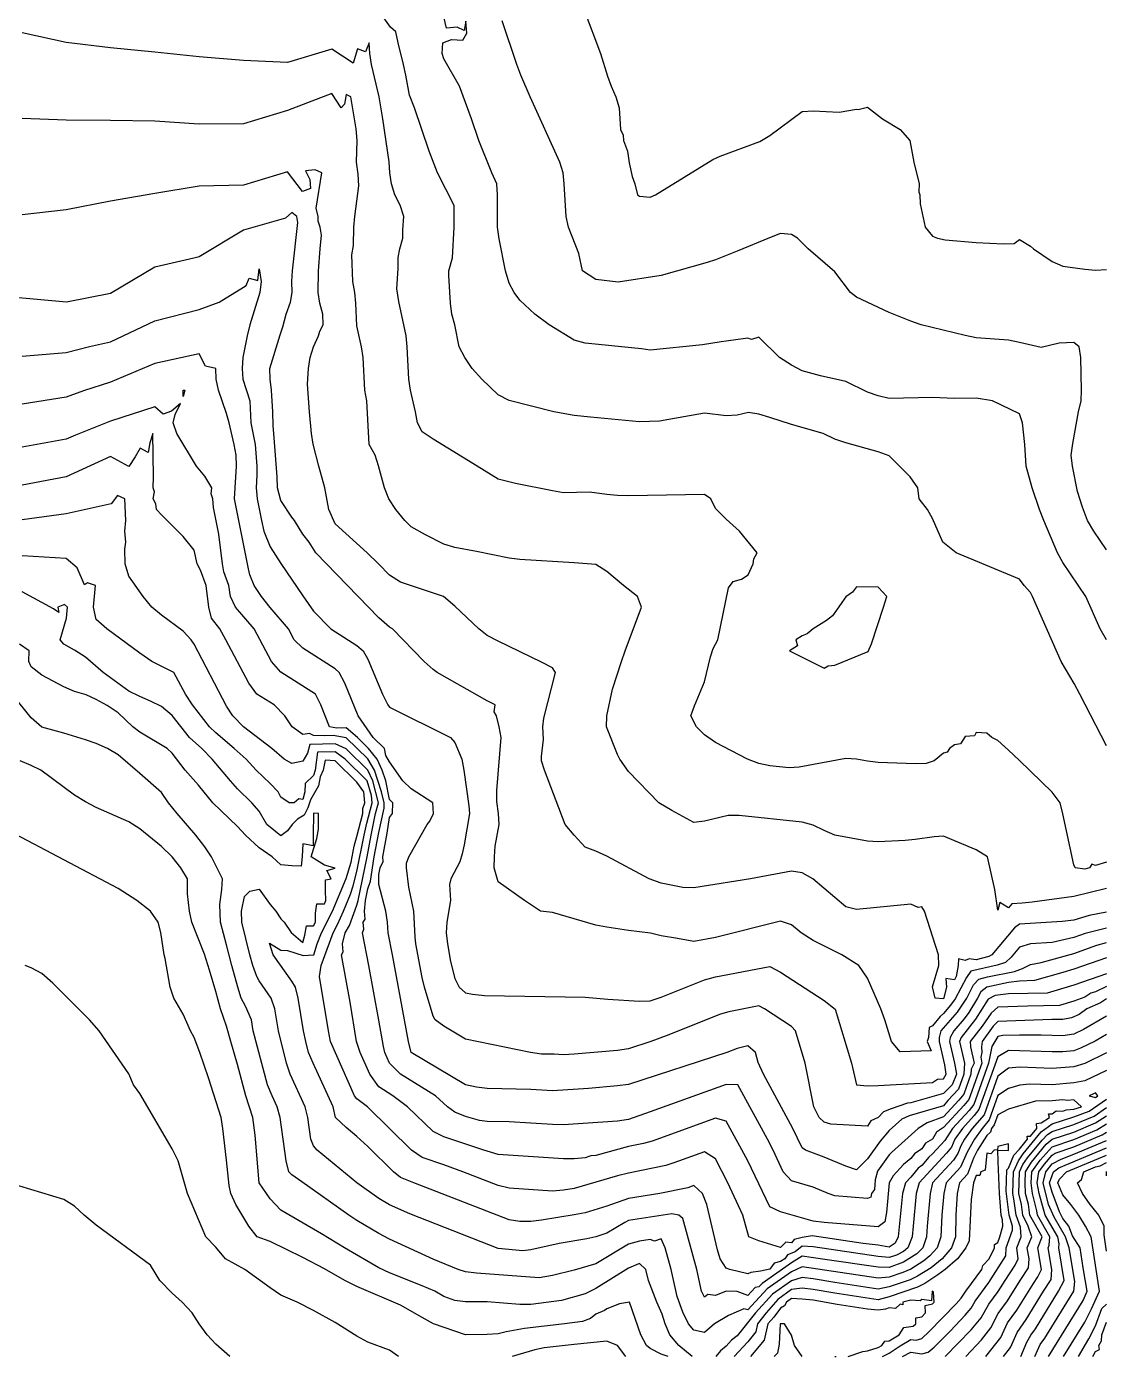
# Model space of a CAD drawing. Extents: x 4990 to 7010, y 3990 to 6010.
# Drawn here: x 6016 to 7010, y 3990 to 5215 of the extents above; entities that cross this region are included whole.
import ezdxf

# ---------------------------------------------------------------- set-up
doc = ezdxf.new("R2010")
doc.units = 0
doc.layers.add('Traces', color=7, linetype='Continuous')

msp = doc.modelspace()

# ---------------------------------------------------------------- linework, layer by layer
at = {"layer": 'Traces', "color": 0}
for points in [[(7010, 4649.902, 215), (7004.31, 4660, 215), (6991.08, 4690, 215), (6970, 4721.26, 215), (6964.893, 4730, 215), (6952.314, 4760, 215), (6948.405, 4770, 215), (6941.682, 4790, 215), (6936.216, 4810, 215), (6935.058, 4830, 215), (6932.755, 4850, 215), (6930, 4858.222, 215), (6905.074, 4870, 215), (6890, 4872.512, 215), (6870, 4872.286, 215), (6850, 4873.055, 215), (6810, 4872.25, 215), (6800, 4874.854, 215), (6790, 4878.196, 215), (6770, 4888.056, 215), (6746.714, 4893.286, 215), (6730, 4897.915, 215), (6720, 4902.842, 215), (6709.166, 4910, 215), (6690, 4928.671, 215), (6683.237, 4926.763, 215), (6680, 4927.809, 215), (6660, 4924.941, 215), (6655.404, 4924.596, 215), (6638.272, 4921.728, 215), (6590, 4916.685, 215), (6581.945, 4918.055, 215), (6530, 4923.356, 215), (6520, 4926.048, 215), (6496.946, 4940, 215), (6483.703, 4950, 215), (6470, 4962.829, 215), (6464.77, 4970, 215), (6460, 4978.603, 215), (6456.77, 4990, 215), (6450.78, 5019.22, 215), (6449.43, 5030, 215), (6449.53, 5060, 215), (6448.841, 5070, 215), (6444.093, 5080, 215), (6432.234, 5110, 215), (6425.313, 5130, 215), (6414.47, 5160, 215), (6400, 5185.208, 215), (6398.286, 5190, 215), (6398.902, 5200, 215), (6407.151, 5202.849, 215), (6417.565, 5202.435, 215), (6421.178, 5208.822, 215), (6420.183, 5219.817, 215), (6418.614, 5211.333, 215), (6412.229, 5214.201, 215), (6402.547, 5213.323, 215), (6394.603, 5246.123, 215)], [(7010, 4552.223, 205), (6985.685, 4600, 205), (6980.313, 4609.687, 205), (6968.294, 4630, 205), (6942.044, 4690, 205), (6940, 4693.701, 205), (6934.187, 4700, 205), (6930, 4705.852, 205), (6871.536, 4730, 205), (6859.478, 4740, 205), (6850, 4761.901, 205), (6845.153, 4770, 205), (6837.529, 4780, 205), (6836.456, 4790, 205), (6829.254, 4800, 205), (6810, 4819.421, 205), (6800, 4823.049, 205), (6770, 4831.379, 205), (6760, 4834.744, 205), (6749.279, 4840, 205), (6720, 4848.344, 205), (6700, 4854.887, 205), (6690, 4857.758, 205), (6680.472, 4859.528, 205), (6670, 4857.071, 205), (6660, 4856.27, 205), (6640, 4858.888, 205), (6607.093, 4852.907, 205), (6598.457, 4851.543, 205), (6580, 4850.827, 205), (6535.035, 4854.965, 205), (6520, 4856.522, 205), (6501.248, 4860, 205), (6460, 4870.507, 205), (6450, 4875.673, 205), (6434.972, 4890, 205), (6426.109, 4900, 205), (6419.25, 4910, 205), (6414.18, 4920, 205), (6409.966, 4940.034, 205), (6407.428, 4950, 205), (6406.025, 4960, 205), (6404.478, 4985.522, 205), (6404.542, 4990, 205), (6408.064, 5001.936, 205), (6409.449, 5030, 205), (6409.483, 5050, 205), (6394.091, 5080, 205), (6386.513, 5100, 205), (6372.967, 5140, 205), (6368.244, 5151.756, 205), (6365.036, 5170, 205), (6362.916, 5180, 205), (6357.973, 5200, 205), (6355.83, 5210, 205), (6350.954, 5214.254, 205), (6337.619, 5232.752, 205)], [(6529.326, 5230, 235), (6544.259, 5190, 235), (6550.814, 5169.186, 235), (6554.033, 5160, 235), (6558.264, 5150, 235), (6561.525, 5140, 235), (6562.543, 5120, 235), (6565.088, 5114.912, 235), (6565.515, 5110, 235), (6568.948, 5100, 235), (6570.678, 5089.322, 235), (6573.381, 5076.619, 235), (6575.698, 5070, 235), (6578.181, 5060, 235), (6580, 5058.604, 235), (6590, 5057.691, 235), (6594.729, 5060, 235), (6647.609, 5092.391, 235), (6654.478, 5095.522, 235), (6690.972, 5109.028, 235), (6700, 5114.66, 235), (6730, 5136.767, 235), (6740, 5137.13, 235), (6763.949, 5136.051, 235), (6780, 5138.887, 235), (6781.513, 5138.487, 235), (6790, 5140.47, 235), (6803.715, 5130, 235), (6820.077, 5120, 235), (6828.995, 5110, 235), (6832.8, 5090, 235), (6837.699, 5070, 235), (6837.378, 5062.622, 235), (6838.18, 5060, 235), (6838.496, 5051.504, 235), (6843.052, 5030, 235), (6850, 5021.948, 235), (6854.603, 5020, 235), (6861.674, 5018.326, 235), (6890, 5015.888, 235), (6915.129, 5014.871, 235), (6925.078, 5014.922, 235), (6930, 5018.578, 235), (6940, 5012.635, 235), (6943.029, 5010, 235), (6960, 4998.527, 235), (6970, 4994.184, 235), (6990, 4991.395, 235), (7000, 4990.367, 235), (7010, 4990.966, 235)], [(7010, 4733.034, 225), (6998.42, 4750, 225), (6992.531, 4760, 225), (6987.854, 4772.146, 225), (6983.398, 4786.602, 225), (6978.831, 4810, 225), (6977.597, 4820, 225), (6979.215, 4830.785, 225), (6984.336, 4860, 225), (6986.823, 4870, 225), (6987.179, 4880, 225), (6986.319, 4910, 225), (6984.862, 4920, 225), (6980, 4923.75, 225), (6966.654, 4923.346, 225), (6950, 4919.157, 225), (6930, 4923.876, 225), (6920, 4925.894, 225), (6890, 4928.247, 225), (6880, 4930.2, 225), (6839.573, 4940, 225), (6830, 4943.516, 225), (6810, 4951.587, 225), (6780, 4965.766, 225), (6774.345, 4970, 225), (6760, 4989.04, 225), (6735.312, 5010, 225), (6725.514, 5020, 225), (6720, 5023.463, 225), (6710, 5024.362, 225), (6699.665, 5020.335, 225), (6670, 5007.831, 225), (6650.083, 4999.917, 225), (6642.399, 4997.601, 225), (6600, 4985.701, 225), (6560.485, 4979.515, 225), (6540, 4981.858, 225), (6527.552, 4990, 225), (6524.136, 5005.864, 225), (6514.827, 5030, 225), (6512.716, 5040, 225), (6510.777, 5070, 225), (6509.903, 5080.097, 225), (6506.699, 5090, 225), (6479.53, 5150, 225), (6470.865, 5170, 225), (6467.047, 5180, 225), (6453.818, 5220, 225)], [(7010, 4445.19, 195), (7000, 4442.186, 195), (6996.718, 4443.282, 195), (6994.339, 4440, 195), (6990, 4438.62, 195), (6981.26, 4440, 195), (6980, 4442.747, 195), (6970, 4489.649, 195), (6967.523, 4500, 195), (6960, 4509.813, 195), (6930, 4538.965, 195), (6920, 4548.412, 195), (6910, 4557.214, 195), (6904.494, 4560, 195), (6900, 4564.095, 195), (6890, 4564.641, 195), (6888.522, 4561.478, 195), (6880, 4561.029, 195), (6875.739, 4554.261, 195), (6870, 4553.361, 195), (6865.616, 4550, 195), (6863.416, 4546.584, 195), (6860, 4545.693, 195), (6851.447, 4538.553, 195), (6844.045, 4535.955, 195), (6834.332, 4535.668, 195), (6800, 4537.015, 195), (6790, 4538.279, 195), (6780, 4540.204, 195), (6770, 4540.723, 195), (6727.197, 4532.803, 195), (6718.033, 4531.967, 195), (6700, 4533.837, 195), (6690, 4536.063, 195), (6679.504, 4540, 195), (6650, 4555.346, 195), (6640, 4562.377, 195), (6632.595, 4570, 195), (6627.396, 4580, 195), (6630.681, 4589.319, 195), (6640, 4611.311, 195), (6645.566, 4634.434, 195), (6647.94, 4642.06, 195), (6652.361, 4650, 195), (6661.976, 4698.024, 195), (6666.31, 4703.69, 195), (6673.978, 4706.022, 195), (6680.065, 4710, 195), (6684.7, 4720, 195), (6685.416, 4724.584, 195), (6688.479, 4730, 195), (6672.316, 4750, 195), (6660, 4761.099, 195), (6650, 4770.974, 195), (6645.759, 4780, 195), (6640, 4783.906, 195), (6570, 4782.646, 195), (6560, 4782.851, 195), (6550, 4783.735, 195), (6533.966, 4786.034, 195), (6510, 4785.269, 195), (6500, 4787.124, 195), (6465.886, 4794.114, 195), (6450, 4797.978, 195), (6430.722, 4810, 195), (6390, 4834.867, 195), (6380, 4841.699, 195), (6375.589, 4850, 195), (6373.738, 4860, 195), (6369.373, 4880, 195), (6367.75, 4890, 195), (6366.259, 4920, 195), (6365.23, 4930, 195), (6358.39, 4961.61, 195), (6356.702, 4973.298, 195), (6358.022, 4991.978, 195), (6357.997, 5002.003, 195), (6359.483, 5010, 195), (6362.097, 5020, 195), (6362.316, 5027.684, 195), (6363.199, 5040, 195), (6359.798, 5050.202, 195), (6354.773, 5060, 195), (6351.927, 5070, 195), (6350.109, 5080, 195), (6349.693, 5090.307, 195), (6343.943, 5130, 195), (6340.558, 5150, 195), (6333.436, 5180, 195), (6331.979, 5190, 195), (6331.152, 5200, 195), (6327.87, 5191.512, 195), (6320.368, 5194.299, 195), (6316.546, 5181.155, 195), (6296.871, 5193.914, 195), (6256.123, 5181.816, 195), (6215.374, 5183.727, 195), (6174.626, 5186.91, 195), (6133.877, 5191.367, 195), (6093.129, 5195.187, 195), (6052.381, 5200.281, 195), (6011.633, 5209.194, 195)], [(7010, 4421.048, 185), (6980, 4413.709, 185), (6941.526, 4408.474, 185), (6932.576, 4407.424, 185), (6923.014, 4406.986, 185), (6920, 4403.103, 185), (6911.851, 4408.149, 185), (6910, 4401.049, 185), (6907.212, 4420, 185), (6900.391, 4450, 185), (6890, 4456.705, 185), (6860, 4469.152, 185), (6851.457, 4468.543, 185), (6834.016, 4465.984, 185), (6824.807, 4465.193, 185), (6800, 4463.819, 185), (6790, 4464.634, 185), (6759.961, 4470.039, 185), (6750, 4474.306, 185), (6740, 4479.411, 185), (6730, 4482.102, 185), (6671.886, 4488.114, 185), (6661.853, 4488.147, 185), (6640, 4482.92, 185), (6630, 4481.774, 185), (6610, 4492.699, 185), (6598.066, 4500, 185), (6570, 4528.699, 185), (6562.149, 4540, 185), (6560, 4544.309, 185), (6549.811, 4570, 185), (6550.016, 4580, 185), (6555.29, 4604.71, 185), (6563.538, 4630, 185), (6567.052, 4640, 185), (6581.935, 4680, 185), (6578.244, 4690, 185), (6565.541, 4700, 185), (6550, 4713.038, 185), (6540, 4719.365, 185), (6520, 4721.042, 185), (6470, 4724.116, 185), (6460, 4725.256, 185), (6430, 4731.466, 185), (6410, 4735.067, 185), (6400, 4738.23, 185), (6383.139, 4746.861, 185), (6370, 4754.226, 185), (6364.085, 4760, 185), (6355.927, 4770, 185), (6349.306, 4780, 185), (6345.218, 4790, 185), (6339.754, 4810.246, 185), (6336.729, 4820, 185), (6331.117, 4830, 185), (6329.091, 4870, 185), (6327.238, 4880, 185), (6325.609, 4910, 185), (6324.14, 4920, 185), (6320, 4939.13, 185), (6318.952, 4960, 185), (6317.965, 4970, 185), (6316.094, 4980, 185), (6315.271, 5004.729, 185), (6316.67, 5013.33, 185), (6317.205, 5030, 185), (6318.089, 5040, 185), (6321.718, 5068.282, 185), (6320.979, 5079.021, 185), (6319.483, 5090, 185), (6320.102, 5109.898, 185), (6319.37, 5120.63, 185), (6314.476, 5150, 185), (6310.11, 5152.193, 185), (6308.657, 5143.508, 185), (6305.403, 5139.86, 185), (6296.871, 5153.166, 185), (6256.123, 5137.566, 185), (6215.374, 5125.151, 185), (6174.626, 5124.833, 185), (6133.877, 5127.698, 185), (6093.129, 5128.334, 185), (6052.381, 5128.653, 185), (6011.633, 5130.245, 185)], [(7010, 4399.309, 175), (6994.03, 4395.97, 175), (6980, 4391.687, 175), (6969.309, 4390.691, 175), (6930, 4388.163, 175), (6925.354, 4384.646, 175), (6904.54, 4360, 175), (6901.802, 4358.198, 175), (6890, 4355.344, 175), (6883.801, 4356.199, 175), (6880, 4354.625, 175), (6873.718, 4356.282, 175), (6873.632, 4350, 175), (6871.683, 4340, 175), (6870, 4336.732, 175), (6862.04, 4337.96, 175), (6862.674, 4330, 175), (6860, 4319.237, 175), (6852.385, 4320, 175), (6849.758, 4330.242, 175), (6855.831, 4350, 175), (6855.448, 4360, 175), (6842.625, 4400, 175), (6840, 4404.161, 175), (6836.623, 4403.377, 175), (6830, 4406.483, 175), (6780, 4401.706, 175), (6770, 4404.095, 175), (6739.796, 4430, 175), (6730, 4435.376, 175), (6720, 4436.882, 175), (6682.298, 4430, 175), (6630, 4421.727, 175), (6620, 4421.886, 175), (6600, 4425.875, 175), (6589.127, 4430, 175), (6550, 4450.877, 175), (6540, 4455.375, 175), (6530, 4458.96, 175), (6520.094, 4470, 175), (6511.823, 4480, 175), (6492.754, 4530, 175), (6490, 4538.616, 175), (6490, 4542.604, 175), (6491.657, 4558.343, 175), (6491.231, 4570, 175), (6492.146, 4577.854, 175), (6502.902, 4620, 175), (6500, 4624.094, 175), (6490, 4629.386, 175), (6450, 4648.743, 175), (6440, 4654.128, 175), (6432.265, 4660, 175), (6410, 4681.1, 175), (6399.817, 4690, 175), (6360, 4703.123, 175), (6350, 4709.586, 175), (6339.938, 4720, 175), (6329.417, 4730, 175), (6300, 4756.872, 175), (6294.229, 4770, 175), (6290.429, 4790, 175), (6284.802, 4810, 175), (6279.758, 4830.242, 175), (6278.262, 4840, 175), (6276.255, 4860, 175), (6274.467, 4885.533, 175), (6275.373, 4900, 175), (6276.826, 4910, 175), (6279.898, 4920, 175), (6284.724, 4930, 175), (6285.709, 4934.291, 175), (6288.777, 4940, 175), (6288.421, 4950, 175), (6285.92, 4960, 175), (6284.16, 4970, 175), (6284.567, 4990, 175), (6285.994, 5010, 175), (6287.295, 5022.705, 175), (6286.244, 5030, 175), (6284.302, 5035.698, 175), (6284.14, 5040, 175), (6282.382, 5047.618, 175), (6287.782, 5080, 175), (6281.644, 5082.93, 175), (6272.549, 5082.092, 175), (6276.612, 5073.967, 175), (6277.304, 5065.839, 175), (6269.991, 5063.049, 175), (6256.123, 5080.901, 175), (6215.374, 5068.804, 175), (6174.626, 5067.849, 175), (6133.877, 5061.164, 175), (6093.129, 5054.16, 175), (6052.381, 5046.201, 175), (6011.633, 5041.426, 175)], [(7010, 4384.499, 165), (6990.408, 4379.592, 165), (6980, 4375.893, 165), (6960, 4371.167, 165), (6940, 4369.897, 165), (6930, 4367.048, 165), (6922.219, 4357.781, 165), (6917.204, 4352.796, 165), (6909.56, 4350.44, 165), (6885.133, 4344.867, 165), (6881.109, 4338.891, 165), (6870.758, 4319.242, 165), (6866.574, 4313.426, 165), (6860, 4305.872, 165), (6856.824, 4303.176, 165), (6850, 4294.378, 165), (6846.957, 4293.043, 165), (6846.313, 4283.687, 165), (6845.076, 4280, 165), (6848.568, 4271.432, 165), (6820, 4270.454, 165), (6812.101, 4280, 165), (6805.968, 4300, 165), (6802.401, 4310, 165), (6790, 4338.343, 165), (6782.083, 4350, 165), (6766.379, 4360, 165), (6740, 4372.979, 165), (6729.061, 4380, 165), (6720, 4387.578, 165), (6710, 4390.813, 165), (6650, 4375.908, 165), (6630, 4372.105, 165), (6614.994, 4375.006, 165), (6600, 4377.423, 165), (6590.147, 4379.853, 165), (6570, 4382.233, 165), (6550, 4385.259, 165), (6540, 4387.103, 165), (6500, 4398.965, 165), (6489.104, 4400, 165), (6474.229, 4410, 165), (6450, 4427.056, 165), (6446.343, 4440, 165), (6446.624, 4450, 165), (6447.337, 4460, 165), (6450.916, 4480, 165), (6450.455, 4490, 165), (6448.848, 4501.152, 165), (6448.914, 4511.086, 165), (6452.626, 4560, 165), (6450.938, 4570, 165), (6448.579, 4580, 165), (6446.377, 4583.623, 165), (6447.33, 4590, 165), (6440, 4593.752, 165), (6393.97, 4620, 165), (6390, 4622.715, 165), (6381.997, 4630, 165), (6352.659, 4660, 165), (6350, 4661.56, 165), (6340, 4670.19, 165), (6282.085, 4730, 165), (6276.096, 4740, 165), (6270, 4747.474, 165), (6262.458, 4760, 165), (6260, 4762.87, 165), (6250, 4778.266, 165), (6246.866, 4790, 165), (6246.607, 4800, 165), (6243.881, 4836.119, 165), (6242.727, 4847.273, 165), (6242.48, 4860, 165), (6241.191, 4880, 165), (6240.072, 4890, 165), (6239.661, 4900, 165), (6249.231, 4930.769, 165), (6251.799, 4938.201, 165), (6254.761, 4950, 165), (6258.858, 4961.142, 165), (6260.181, 4969.819, 165), (6259.896, 4980.104, 165), (6260.716, 4990, 165), (6265.496, 5034.504, 165), (6264.774, 5040, 165), (6260.049, 5043.663, 165), (6254.193, 5038.336, 165), (6215.374, 5027.419, 165), (6174.626, 5002.906, 165), (6169.851, 5001.633, 165), (6133.877, 4993.356, 165), (6093.129, 4968.843, 165), (6052.699, 4960.884, 165), (5970.884, 4968.525, 165)], [(6011.633, 4911.223, 155), (6052.381, 4914.724, 155), (6073.71, 4920.136, 155), (6093.129, 4924.593, 155), (6133.877, 4943.694, 155), (6174.626, 4954.199, 155), (6193.09, 4960.884, 155), (6215.374, 4974.892, 155), (6218.073, 4976.473, 155), (6220.766, 4983.177, 155), (6228.67, 4980.867, 155), (6230, 4991.675, 155), (6231.638, 4980, 155), (6230.506, 4970, 155), (6221.412, 4940, 155), (6218.88, 4930, 155), (6214.759, 4910, 155), (6214.272, 4900, 155), (6214.829, 4890, 155), (6221.213, 4870, 155), (6222.358, 4850, 155), (6226.169, 4830, 155), (6227.709, 4810, 155), (6227.889, 4802.111, 155), (6227.092, 4790, 155), (6228.029, 4780, 155), (6231.976, 4760, 155), (6234.333, 4750, 155), (6240, 4735.559, 155), (6250, 4720.163, 155), (6270, 4690.431, 155), (6280, 4676.422, 155), (6296.017, 4660, 155), (6320, 4644.833, 155), (6325.663, 4640, 155), (6330, 4632.15, 155), (6343.515, 4600, 155), (6348.449, 4590, 155), (6350, 4588.115, 155), (6406.063, 4560, 155), (6410, 4555.507, 155), (6416.441, 4540, 155), (6418.253, 4530, 155), (6422.87, 4497.13, 155), (6423.635, 4490, 155), (6418.679, 4461.321, 155), (6416.954, 4453.046, 155), (6414.621, 4445.379, 155), (6406.479, 4430, 155), (6405.268, 4424.732, 155), (6406.126, 4410, 155), (6402.645, 4390, 155), (6402.269, 4380, 155), (6403.246, 4370, 155), (6406.185, 4353.815, 155), (6410, 4338.076, 155), (6414.011, 4330, 155), (6420, 4324.929, 155), (6426.373, 4323.627, 155), (6437.484, 4322.516, 155), (6530, 4320.844, 155), (6551.042, 4318.958, 155), (6580, 4317.327, 155), (6590, 4317.651, 155), (6600, 4320.782, 155), (6640, 4336.768, 155), (6650, 4339.553, 155), (6700, 4349.096, 155), (6710, 4343.895, 155), (6750, 4317.67, 155), (6760.187, 4309.813, 155), (6775.461, 4260, 155), (6779.862, 4240, 155), (6790, 4239.172, 155), (6800, 4239.401, 155), (6850, 4242.402, 155), (6854.52, 4245.48, 155), (6860, 4245.614, 155), (6862.417, 4250, 155), (6861.347, 4258.653, 155), (6856.313, 4280, 155), (6856.256, 4283.744, 155), (6857.82, 4290, 155), (6872.792, 4307.208, 155), (6881.356, 4320, 155), (6887.708, 4332.292, 155), (6892.519, 4337.481, 155), (6900.541, 4339.459, 155), (6925.466, 4344.534, 155), (6932.817, 4347.183, 155), (6940, 4350.995, 155), (6950, 4352.936, 155), (6980, 4361.203, 155), (7001.24, 4368.76, 155), (7010, 4371.339, 155)], [(7010, 4357.191, 145), (6980, 4346.517, 145), (6970, 4343.532, 145), (6943.702, 4336.298, 145), (6930, 4335.609, 145), (6920, 4334.287, 145), (6900, 4330.121, 145), (6894.307, 4325.693, 145), (6891.374, 4320, 145), (6883.224, 4306.776, 145), (6879.011, 4300.989, 145), (6869.449, 4290, 145), (6866.22, 4283.78, 145), (6865.475, 4280, 145), (6870.191, 4260, 145), (6871.916, 4250, 145), (6868.14, 4240, 145), (6860, 4232.056, 145), (6830, 4223.47, 145), (6826.874, 4223.126, 145), (6811.885, 4218.115, 145), (6804.782, 4215.218, 145), (6800, 4210.041, 145), (6792.972, 4207.028, 145), (6790, 4202.028, 145), (6756.187, 4203.813, 145), (6750, 4205.707, 145), (6745.594, 4210, 145), (6740.559, 4220, 145), (6732.796, 4260, 145), (6723.684, 4290, 145), (6720, 4293.789, 145), (6695.333, 4310, 145), (6690, 4312.778, 145), (6662.49, 4307.51, 145), (6654.826, 4305.174, 145), (6604.829, 4285.171, 145), (6590.558, 4280, 145), (6570, 4273.264, 145), (6560, 4271.752, 145), (6520, 4268.272, 145), (6510, 4267.771, 145), (6501.707, 4268.293, 145), (6490, 4268.264, 145), (6479.722, 4270, 145), (6420, 4282.198, 145), (6400, 4294.109, 145), (6391.955, 4300, 145), (6390, 4303.458, 145), (6382.15, 4330, 145), (6380, 4339.104, 145), (6374.214, 4370, 145), (6373.547, 4376.453, 145), (6372.42, 4400, 145), (6367.779, 4422.221, 145), (6365.482, 4440, 145), (6365.662, 4444.338, 145), (6367.801, 4450, 145), (6384.491, 4480, 145), (6387.124, 4482.876, 145), (6390.438, 4490, 145), (6389.967, 4500, 145), (6370, 4512.614, 145), (6362.172, 4520, 145), (6350, 4537.749, 145), (6346.596, 4543.404, 145), (6345.436, 4550, 145), (6334.822, 4560, 145), (6320.987, 4580, 145), (6308.937, 4610, 145), (6303.659, 4620, 145), (6300, 4623.409, 145), (6270, 4642.201, 145), (6262.306, 4650, 145), (6256.887, 4660, 145), (6240, 4679.911, 145), (6232.115, 4690, 145), (6225.455, 4700, 145), (6221.478, 4710, 145), (6220, 4715.388, 145), (6207.324, 4780, 145), (6207.721, 4790, 145), (6209.13, 4810, 145), (6208.762, 4820, 145), (6206.833, 4830, 145), (6202.344, 4850, 145), (6200, 4858.461, 145), (6192.374, 4880, 145), (6190.472, 4890, 145), (6189.916, 4900, 145), (6180.655, 4901.93, 145), (6174.626, 4913.451, 145), (6133.877, 4904.537, 145), (6093.129, 4887.347, 145), (6068.298, 4879.388, 145), (6052.381, 4873.658, 145), (6011.633, 4866.973, 145)], [(6159.959, 4880.029, 135), (6161.481, 4880, 135), (6160, 4874.06, 135), (6159.959, 4880.029, 135)], [(7010, 4342.505, 135), (6980, 4331.832, 135), (6955.32, 4324.68, 135), (6920, 4323.951, 135), (6907.475, 4322.525, 135), (6901.085, 4318.915, 135), (6889.457, 4300.543, 135), (6876.194, 4283.806, 135), (6874.637, 4280, 135), (6879.353, 4260, 135), (6878.803, 4250, 135), (6873.929, 4236.071, 135), (6864.151, 4225.849, 135), (6860, 4220.796, 135), (6828.282, 4211.718, 135), (6821.596, 4208.404, 135), (6810, 4198.024, 135), (6801.727, 4188.273, 135), (6790, 4171.868, 135), (6780, 4161.79, 135), (6770, 4165.188, 135), (6750, 4173.553, 135), (6732.816, 4180, 135), (6730, 4182.046, 135), (6721.296, 4200, 135), (6694.21, 4250, 135), (6689.448, 4260.552, 135), (6686.987, 4270, 135), (6680, 4275.922, 135), (6670, 4273.719, 135), (6660.464, 4270, 135), (6570, 4240.352, 135), (6560, 4239.103, 135), (6533.219, 4236.781, 135), (6500, 4234.619, 135), (6480, 4235.893, 135), (6440, 4236.693, 135), (6430, 4237.877, 135), (6420, 4240.076, 135), (6369.999, 4270.001, 135), (6367.414, 4280, 135), (6352.602, 4360, 135), (6348.638, 4380, 135), (6347.987, 4390, 135), (6346.703, 4400, 135), (6340, 4424.696, 135), (6340, 4433.882, 135), (6341.381, 4440, 135), (6344.239, 4445.761, 135), (6343.876, 4450, 135), (6347.944, 4472.056, 135), (6350, 4486.367, 135), (6352.584, 4490, 135), (6352.998, 4500, 135), (6350, 4503.085, 135), (6346.461, 4520, 135), (6343.11, 4530, 135), (6338.45, 4540, 135), (6330.741, 4550, 135), (6320.483, 4560, 135), (6310, 4568.965, 135), (6301.401, 4568.599, 135), (6294.663, 4570, 135), (6286.815, 4590, 135), (6281.966, 4600, 135), (6250, 4620.299, 135), (6241.22, 4630, 135), (6225.259, 4660, 135), (6208.296, 4680, 135), (6203.497, 4690, 135), (6202.089, 4700, 135), (6197.385, 4712.615, 135), (6196.166, 4720, 135), (6192.777, 4747.223, 135), (6188.038, 4771.962, 135), (6187.161, 4780, 135), (6185.669, 4784.331, 135), (6186.513, 4790, 135), (6180, 4800.869, 135), (6172.182, 4810, 135), (6154.058, 4840, 135), (6150.745, 4850, 135), (6152.523, 4857.477, 135), (6157.639, 4867.639, 135), (6149.281, 4860.762, 135), (6141.56, 4857.745, 135), (6133.877, 4864.744, 135), (6093.129, 4851.374, 135), (6060.977, 4838.64, 135), (6052.381, 4834.819, 135), (6011.633, 4827.498, 135)], [(7010, 4330.714, 125), (7000, 4325.643, 125), (6995.562, 4324.438, 125), (6990, 4320.75, 125), (6980, 4317.172, 125), (6966.884, 4313.116, 125), (6937.51, 4312.49, 125), (6910, 4311.598, 125), (6903.809, 4306.191, 125), (6895.69, 4294.31, 125), (6884.458, 4280, 125), (6884.971, 4275.029, 125), (6888.331, 4260, 125), (6885.543, 4254.457, 125), (6885.251, 4250, 125), (6878.614, 4231.386, 125), (6874.095, 4225.905, 125), (6860, 4210.718, 125), (6844.992, 4205.008, 125), (6836.567, 4200, 125), (6812.049, 4177.951, 125), (6810, 4175.664, 125), (6799.302, 4160.698, 125), (6797.255, 4152.745, 125), (6796.369, 4143.631, 125), (6793.7, 4140, 125), (6793.207, 4136.793, 125), (6790, 4135.511, 125), (6760, 4137.966, 125), (6753.895, 4140, 125), (6740, 4145.792, 125), (6720, 4151.715, 125), (6712.484, 4160, 125), (6703.129, 4180, 125), (6697.863, 4190, 125), (6670.669, 4240, 125), (6660, 4240.449, 125), (6590, 4215.112, 125), (6570, 4208.07, 125), (6560, 4206.723, 125), (6510, 4203.256, 125), (6500, 4203.543, 125), (6460, 4206.071, 125), (6440, 4206.439, 125), (6432.868, 4207.132, 125), (6420, 4211.095, 125), (6410, 4214.831, 125), (6403.255, 4220, 125), (6392.18, 4230, 125), (6360, 4250.006, 125), (6350.089, 4260, 125), (6345.712, 4270, 125), (6344.456, 4275.544, 125), (6340.233, 4299.767, 125), (6330.947, 4350, 125), (6325.045, 4380, 125), (6326.395, 4383.605, 125), (6325.743, 4390, 125), (6327.393, 4392.607, 125), (6326.795, 4400, 125), (6327.813, 4410, 125), (6330, 4420.715, 125), (6332.309, 4427.691, 125), (6335.978, 4450, 125), (6340, 4472.661, 125), (6345.099, 4494.901, 125), (6345.154, 4500, 125), (6342.645, 4510, 125), (6336.049, 4530, 125), (6330, 4540.358, 125), (6310, 4559.876, 125), (6297.988, 4562.012, 125), (6290, 4561.647, 125), (6280, 4561.878, 125), (6276.292, 4563.708, 125), (6270, 4562.669, 125), (6260.294, 4570, 125), (6253.606, 4580, 125), (6243.833, 4590, 125), (6227.874, 4600, 125), (6220.284, 4610, 125), (6199.381, 4650, 125), (6193.631, 4660, 125), (6185.953, 4670, 125), (6183.536, 4680, 125), (6181.037, 4700, 125), (6175.848, 4714.152, 125), (6173.001, 4720, 125), (6170, 4732.512, 125), (6160, 4745.231, 125), (6140, 4765.027, 125), (6135.558, 4770, 125), (6134.846, 4775.154, 125), (6132.38, 4780, 125), (6133.558, 4786.442, 125), (6132.486, 4790, 125), (6132.604, 4800, 125), (6131.969, 4840, 125), (6129.174, 4831.437, 125), (6127.775, 4822.448, 125), (6120.436, 4826.453, 125), (6115.695, 4818.669, 125), (6109.955, 4809.725, 125), (6093.129, 4818.902, 125), (6052.381, 4800.12, 125), (6011.633, 4792.479, 125)], [(6109.806, 4800.131, 115), (6109.806, 4800.131, 115)], [(7010, 4319.37, 115), (7004.48, 4315.52, 115), (6992.091, 4310, 115), (6984.936, 4305.064, 115), (6978.022, 4301.978, 115), (6970, 4300.405, 115), (6959.653, 4300.347, 115), (6910, 4298.487, 115), (6905.9, 4294.1, 115), (6895.635, 4280, 115), (6894.867, 4275.133, 115), (6895.318, 4270, 115), (6894.331, 4265.669, 115), (6895.171, 4260, 115), (6883.299, 4226.701, 115), (6878.815, 4221.185, 115), (6860, 4200.896, 115), (6853.605, 4196.395, 115), (6850, 4190.218, 115), (6843.518, 4186.482, 115), (6840, 4181.267, 115), (6833.412, 4176.588, 115), (6830, 4172.316, 115), (6823.282, 4166.718, 115), (6813.65, 4156.35, 115), (6810.129, 4149.871, 115), (6807.472, 4122.528, 115), (6805.942, 4114.058, 115), (6800, 4109.472, 115), (6750, 4113.467, 115), (6740, 4114.688, 115), (6710, 4123.234, 115), (6700, 4127.899, 115), (6679.868, 4170, 115), (6660, 4206.531, 115), (6650, 4209.396, 115), (6591.705, 4188.295, 115), (6583.833, 4186.167, 115), (6570, 4183.346, 115), (6540, 4175.08, 115), (6535.235, 4174.765, 115), (6530, 4172.865, 115), (6520, 4172.032, 115), (6510, 4171.824, 115), (6450, 4175.874, 115), (6436.8, 4180, 115), (6400, 4192.107, 115), (6390, 4197.034, 115), (6366.5, 4220, 115), (6353.144, 4230, 115), (6340, 4238.171, 115), (6331.707, 4250, 115), (6322.963, 4270, 115), (6319.561, 4280, 115), (6313.596, 4316.404, 115), (6305.621, 4360, 115), (6307.333, 4362.667, 115), (6306.574, 4370, 115), (6309.229, 4380, 115), (6312.968, 4387.032, 115), (6320, 4405.498, 115), (6321.181, 4410, 115), (6329.345, 4450, 115), (6332.925, 4470, 115), (6337.182, 4490, 115), (6339.82, 4500, 115), (6334.625, 4520, 115), (6330, 4529.943, 115), (6310, 4549.57, 115), (6300, 4554.311, 115), (6276.489, 4553.511, 115), (6274.44, 4545.56, 115), (6270, 4538.393, 115), (6260, 4536.03, 115), (6252.836, 4540, 115), (6241.524, 4550, 115), (6215.49, 4570, 115), (6205.849, 4580, 115), (6200, 4588.754, 115), (6170, 4646.062, 115), (6167.226, 4650, 115), (6160, 4657.867, 115), (6140, 4672.851, 115), (6131.147, 4680, 115), (6123.243, 4690, 115), (6110, 4708.524, 115), (6106.606, 4720, 115), (6106.348, 4733.652, 115), (6107.162, 4740, 115), (6106.115, 4750, 115), (6107.231, 4760, 115), (6106.269, 4780, 115), (6099.432, 4782.89, 115), (6093.686, 4775.232, 115), (6052.381, 4766.057, 115), (6011.633, 4760.645, 115)], [(7010, 4303.4, 105), (6988.798, 4291.202, 105), (6980, 4286.881, 105), (6970, 4285.387, 105), (6950, 4285.954, 105), (6930, 4285.929, 105), (6914.527, 4285.473, 105), (6910, 4284.537, 105), (6904.472, 4275.528, 105), (6901.527, 4260, 105), (6887.983, 4222.017, 105), (6883.535, 4216.465, 105), (6868.265, 4200, 105), (6861.243, 4188.757, 105), (6850, 4176.524, 105), (6846.57, 4173.43, 105), (6840, 4165.76, 105), (6836.731, 4163.269, 105), (6830, 4154.995, 105), (6825.07, 4150, 105), (6822.2, 4140, 105), (6818.249, 4100, 105), (6815.673, 4094.327, 105), (6810, 4090.738, 105), (6800, 4092.427, 105), (6785.943, 4094.057, 105), (6739.041, 4100.959, 105), (6730, 4099.578, 105), (6722.449, 4097.551, 105), (6720, 4094.476, 105), (6714.831, 4095.169, 105), (6710, 4090.214, 105), (6690, 4096.451, 105), (6680.864, 4100, 105), (6675.236, 4120, 105), (6661.429, 4150, 105), (6650, 4171.831, 105), (6640, 4178.342, 105), (6611.848, 4168.152, 105), (6604.304, 4165.696, 105), (6570, 4158.7, 105), (6560, 4156.302, 105), (6520, 4144.729, 105), (6510, 4143.012, 105), (6500, 4142.051, 105), (6460, 4144.996, 105), (6450, 4147.384, 105), (6417.531, 4160, 105), (6400, 4166.458, 105), (6380, 4173.14, 105), (6370.203, 4180, 105), (6329.743, 4220, 105), (6320, 4227.21, 105), (6317.702, 4230, 105), (6295.717, 4280, 105), (6293.909, 4290, 105), (6285.612, 4340, 105), (6287.114, 4350, 105), (6298.047, 4380, 105), (6302.142, 4387.858, 105), (6307.609, 4400, 105), (6314.146, 4415.854, 105), (6316.583, 4423.417, 105), (6320, 4436.708, 105), (6326.52, 4470, 105), (6328.956, 4481.044, 105), (6333.998, 4500, 105), (6333.275, 4506.725, 105), (6329.521, 4520, 105), (6309.244, 4540, 105), (6300, 4546.824, 105), (6283.511, 4546.489, 105), (6281.585, 4530, 105), (6280, 4525.022, 105), (6272.338, 4517.662, 105), (6271.983, 4510, 105), (6270, 4503.005, 105), (6266.398, 4503.602, 105), (6262.107, 4500, 105), (6257.635, 4500, 105), (6250, 4505.071, 105), (6247.517, 4510, 105), (6240, 4517.778, 105), (6227.053, 4530, 105), (6217.864, 4540, 105), (6206.796, 4550, 105), (6190, 4564.226, 105), (6184.079, 4570, 105), (6168.466, 4590, 105), (6162.063, 4600, 105), (6151.413, 4620, 105), (6131.23, 4630, 105), (6120, 4637.717, 105), (6089.681, 4660, 105), (6080, 4668.715, 105), (6077.538, 4680, 105), (6079.282, 4700, 105), (6072.047, 4702.586, 105), (6069.097, 4700.745, 105), (6062.25, 4716.395, 105), (6052.381, 4724.99, 105), (6011.633, 4727.219, 105)], [(6080, 4710.132, 105), (6080, 4710.132, 105)], [(7010, 4286.496, 95), (6999.529, 4280.471, 95), (6986.109, 4273.891, 95), (6980, 4271.53, 95), (6970, 4270.608, 95), (6960, 4270.447, 95), (6920, 4271.7, 95), (6910, 4265.941, 95), (6892.668, 4217.332, 95), (6888.254, 4211.746, 95), (6877.362, 4200, 95), (6870.436, 4190, 95), (6867.325, 4182.675, 95), (6862.88, 4177.12, 95), (6837.687, 4150, 95), (6834.96, 4140, 95), (6832.007, 4110, 95), (6831.285, 4100, 95), (6827.286, 4090, 95), (6823.253, 4086.747, 95), (6816.614, 4083.386, 95), (6810, 4081.053, 95), (6800, 4082.042, 95), (6740, 4090.939, 95), (6730, 4091.387, 95), (6723.583, 4086.417, 95), (6716.529, 4083.471, 95), (6713.872, 4080, 95), (6710, 4077.266, 95), (6704.067, 4075.933, 95), (6700, 4070.396, 95), (6691.516, 4068.485, 95), (6682.702, 4067.298, 95), (6680, 4065.922, 95), (6663.146, 4070, 95), (6660, 4071.315, 95), (6654.367, 4080, 95), (6651.885, 4088.115, 95), (6642.189, 4130, 95), (6638.09, 4140, 95), (6630, 4147.289, 95), (6624.648, 4145.352, 95), (6598.94, 4140, 95), (6570, 4135.5, 95), (6550, 4128.401, 95), (6530, 4122.327, 95), (6520, 4120.463, 95), (6490, 4115.487, 95), (6480, 4114.188, 95), (6470, 4114.118, 95), (6460, 4115.903, 95), (6372.249, 4150, 95), (6360, 4154.844, 95), (6353.677, 4160, 95), (6330, 4183.41, 95), (6320, 4192.487, 95), (6310, 4200.874, 95), (6300.223, 4210, 95), (6298.088, 4220, 95), (6279.524, 4260, 95), (6275.452, 4270, 95), (6272.765, 4280, 95), (6270.7, 4290, 95), (6265.853, 4320, 95), (6263.526, 4330, 95), (6260, 4335.759, 95), (6242.885, 4360, 95), (6239.364, 4370.636, 95), (6250, 4364.042, 95), (6256.084, 4363.916, 95), (6270.593, 4359.407, 95), (6280.195, 4359.805, 95), (6283.468, 4370, 95), (6287.373, 4380, 95), (6297.431, 4400, 95), (6310, 4430.234, 95), (6314.732, 4445.268, 95), (6317.533, 4460, 95), (6320, 4468.717, 95), (6325.353, 4490, 95), (6325.335, 4494.665, 95), (6327.367, 4500, 95), (6326.34, 4510, 95), (6320, 4518.985, 95), (6300, 4538.683, 95), (6290.829, 4539.171, 95), (6288.787, 4530, 95), (6286.155, 4523.845, 95), (6284.427, 4515.573, 95), (6277.256, 4502.744, 95), (6274.733, 4495.267, 95), (6271.374, 4488.626, 95), (6265.107, 4484.893, 95), (6260.201, 4480, 95), (6255.963, 4474.037, 95), (6250, 4469.505, 95), (6237.155, 4480, 95), (6230, 4492.077, 95), (6223.21, 4500, 95), (6210, 4512.721, 95), (6203.474, 4520, 95), (6186.775, 4540, 95), (6177.047, 4550, 95), (6165.934, 4560, 95), (6150, 4580.412, 95), (6140, 4588.641, 95), (6130, 4593.485, 95), (6120, 4597.695, 95), (6110, 4602.729, 95), (6086.26, 4620, 95), (6070, 4634.026, 95), (6060, 4640.468, 95), (6050, 4645.908, 95), (6046.833, 4650, 95), (6052.42, 4670, 95), (6053.468, 4680, 95), (6050.82, 4682.436, 95), (6044.51, 4680.151, 95), (6045.391, 4675.081, 95), (6040.576, 4678.473, 95), (6011.633, 4694.111, 95)], [(6800, 4698.458, 205), (6780, 4698.776, 205), (6776.217, 4693.783, 205), (6770, 4689.594, 205), (6757.787, 4672.213, 205), (6752.246, 4667.754, 205), (6739.884, 4660, 205), (6734.585, 4655.415, 205), (6730, 4653.8, 205), (6723.942, 4650, 205), (6725.455, 4644.545, 205), (6718.168, 4640, 205), (6750, 4623.792, 205), (6753.812, 4626.188, 205), (6760, 4626.654, 205), (6790.651, 4639.349, 205), (6793.8, 4646.2, 205), (6804.77, 4680, 205), (6807.722, 4690, 205), (6800, 4698.458, 205)], [(7010, 4269.606, 85), (6990, 4259.844, 85), (6980, 4256.784, 85), (6960, 4255.271, 85), (6930, 4256.263, 85), (6920, 4255.392, 85), (6910, 4248.117, 85), (6897.353, 4212.647, 85), (6886.458, 4200, 85), (6879.461, 4190, 85), (6876.017, 4183.983, 85), (6873.227, 4176.773, 85), (6869.271, 4170.729, 85), (6850.014, 4150, 85), (6847.681, 4140, 85), (6844.833, 4110, 85), (6844.499, 4100, 85), (6840.955, 4090, 85), (6835.42, 4084.58, 85), (6823.317, 4076.683, 85), (6810, 4072.001, 85), (6800, 4072.052, 85), (6750.658, 4079.342, 85), (6730, 4082.247, 85), (6720, 4076.135, 85), (6692.958, 4057.042, 85), (6690, 4054.045, 85), (6686.548, 4053.452, 85), (6680, 4046.169, 85), (6670, 4049.635, 85), (6660, 4050.111, 85), (6650, 4046.159, 85), (6643.01, 4046.99, 85), (6640, 4044.542, 85), (6637.278, 4050, 85), (6632.828, 4070, 85), (6620, 4116.96, 85), (6616.41, 4120, 85), (6610, 4121.292, 85), (6570, 4115.073, 85), (6566.54, 4113.46, 85), (6550, 4103.625, 85), (6540, 4100.085, 85), (6531.772, 4098.228, 85), (6506.08, 4093.921, 85), (6480, 4088.157, 85), (6472.721, 4087.279, 85), (6450, 4089.267, 85), (6368.642, 4121.358, 85), (6350, 4129.502, 85), (6340, 4135.419, 85), (6319.763, 4150, 85), (6283.441, 4180, 85), (6280, 4183.939, 85), (6277.41, 4190, 85), (6274.767, 4210, 85), (6272.254, 4220, 85), (6258.431, 4250, 85), (6255.266, 4260, 85), (6247.606, 4290, 85), (6244.375, 4310, 85), (6241.143, 4320, 85), (6230, 4335.877, 85), (6227.856, 4340, 85), (6224.149, 4350, 85), (6221.438, 4360, 85), (6214.075, 4390, 85), (6213.686, 4400, 85), (6216.463, 4413.537, 85), (6221.407, 4418.593, 85), (6230, 4420.212, 85), (6240, 4406.237, 85), (6245.374, 4400, 85), (6250, 4393.052, 85), (6253.052, 4390, 85), (6259.41, 4380.59, 85), (6270, 4371.145, 85), (6271.899, 4378.101, 85), (6273.567, 4386.433, 85), (6280, 4386.433, 85), (6281.78, 4390, 85), (6281.754, 4398.246, 85), (6283.159, 4406.841, 85), (6290, 4406.961, 85), (6291.225, 4410, 85), (6290.878, 4419.122, 85), (6290.93, 4429.07, 85), (6296.23, 4430, 85), (6292.306, 4437.694, 85), (6300, 4439.544, 85), (6290, 4442.5, 85), (6277.946, 4450, 85), (6283.053, 4466.947, 85), (6284.483, 4475.517, 85), (6284.604, 4490, 85), (6280, 4490.198, 85), (6279.81, 4470.19, 85), (6279.771, 4460.229, 85), (6270, 4462.102, 85), (6269.632, 4450.368, 85), (6268.492, 4441.508, 85), (6260, 4441.975, 85), (6250, 4442.622, 85), (6241.955, 4450, 85), (6230, 4458.309, 85), (6217.425, 4470, 85), (6210, 4477.981, 85), (6187.374, 4500, 85), (6173.994, 4516.006, 85), (6161.866, 4530, 85), (6150, 4545.517, 85), (6145.396, 4550, 85), (6120, 4564.998, 85), (6113.631, 4570, 85), (6100, 4582.698, 85), (6090, 4589.5, 85), (6080, 4594.937, 85), (6070.635, 4599.365, 85), (6060, 4602.325, 85), (6050, 4606.788, 85), (6030, 4617.512, 85), (6020, 4625.238, 85), (6017.813, 4630, 85), (6018.148, 4640, 85), (6009.428, 4645.98, 85)], [(7010, 4253.469, 75), (6990, 4243.943, 75), (6980, 4242.058, 75), (6960, 4240.26, 75), (6939.217, 4240.783, 75), (6930.227, 4239.773, 75), (6920, 4236.614, 75), (6910, 4230.293, 75), (6902.038, 4207.962, 75), (6895.555, 4200, 75), (6888.486, 4190, 75), (6881.764, 4178.236, 75), (6875.661, 4164.339, 75), (6862.34, 4150, 75), (6860.215, 4140, 75), (6858.513, 4120, 75), (6857.712, 4100, 75), (6854.102, 4090, 75), (6847.352, 4082.648, 75), (6842.05, 4077.949, 75), (6830, 4070.371, 75), (6822.711, 4067.289, 75), (6810, 4062.997, 75), (6800, 4062.032, 75), (6730, 4072.494, 75), (6720, 4067.944, 75), (6697.759, 4052.241, 75), (6680, 4032.963, 75), (6676.217, 4033.782, 75), (6662.18, 4027.82, 75), (6649.09, 4020, 75), (6640, 4012.03, 75), (6630, 4014.31, 75), (6625.351, 4020, 75), (6620, 4030.801, 75), (6614.922, 4045.078, 75), (6609.358, 4070, 75), (6603.874, 4090, 75), (6600, 4098.299, 75), (6594.001, 4095.998, 75), (6590, 4097.755, 75), (6580, 4096.201, 75), (6570, 4093.528, 75), (6540, 4075.24, 75), (6520, 4069.511, 75), (6500, 4064.497, 75), (6487.633, 4062.367, 75), (6430, 4066.671, 75), (6420, 4067.91, 75), (6413.047, 4070, 75), (6390.649, 4079.351, 75), (6350, 4097.898, 75), (6340, 4103.332, 75), (6320, 4115.12, 75), (6312.604, 4120, 75), (6269.241, 4150.759, 75), (6260, 4157.129, 75), (6257.387, 4160, 75), (6254.697, 4170, 75), (6249.411, 4210, 75), (6246.42, 4220, 75), (6241.779, 4230, 75), (6237.767, 4240, 75), (6224.55, 4290, 75), (6222.897, 4300, 75), (6217.415, 4312.585, 75), (6213.516, 4320, 75), (6210.307, 4330, 75), (6204.822, 4350, 75), (6200, 4369.115, 75), (6194.375, 4390, 75), (6193.789, 4406.211, 75), (6195.54, 4420, 75), (6196.286, 4430, 75), (6185.991, 4450, 75), (6180, 4459.364, 75), (6171.499, 4470, 75), (6154.542, 4490, 75), (6146.48, 4500, 75), (6140, 4509.401, 75), (6120, 4526.943, 75), (6100, 4544.066, 75), (6090.264, 4550, 75), (6080, 4554.535, 75), (6070, 4558, 75), (6050, 4563.914, 75), (6030, 4569.481, 75), (6020, 4578.115, 75), (6002.401, 4600, 75)], [(6628.735, 3990, 65), (6616.236, 4000, 65), (6608.06, 4010, 65), (6603.897, 4020, 65), (6601.085, 4028.914, 65), (6596.112, 4040, 65), (6588.315, 4060, 65), (6585.839, 4070, 65), (6580, 4075.454, 65), (6570, 4071.318, 65), (6540, 4052.505, 65), (6530, 4047.544, 65), (6508.381, 4041.619, 65), (6480, 4037.956, 65), (6470, 4037.809, 65), (6439.812, 4040.188, 65), (6419.81, 4040.19, 65), (6410, 4041.399, 65), (6400, 4045.194, 65), (6391.561, 4050, 65), (6380, 4055.058, 65), (6350, 4067.116, 65), (6340, 4071.719, 65), (6308.496, 4090, 65), (6287.222, 4102.778, 65), (6250, 4124.663, 65), (6240, 4135.204, 65), (6229.869, 4150, 65), (6226.167, 4193.833, 65), (6224.054, 4210, 65), (6217.62, 4230, 65), (6210, 4258.764, 65), (6203.728, 4280, 65), (6200, 4294.304, 65), (6194.274, 4310, 65), (6190, 4326.052, 65), (6184.308, 4345.692, 65), (6179.54, 4360.46, 65), (6168.001, 4390, 65), (6165.768, 4400, 65), (6164.07, 4415.93, 65), (6163.901, 4430, 65), (6157.918, 4440, 65), (6150, 4450.038, 65), (6140, 4459.799, 65), (6120, 4475.903, 65), (6110, 4482.431, 65), (6080, 4495.701, 65), (6070, 4500.743, 65), (6060, 4506.928, 65), (6028.977, 4530, 65), (6020, 4534.382, 65), (6010, 4538.489, 65)], [(6606.525, 3990, 55), (6600, 3992.209, 55), (6590, 3997.422, 55), (6586.677, 4000, 55), (6581.5, 4010, 55), (6570.866, 4040, 55), (6561.705, 4038.296, 55), (6550, 4033.839, 55), (6547.853, 4032.147, 55), (6540, 4028.759, 55), (6535.012, 4024.988, 55), (6527.756, 4022.244, 55), (6510.921, 4020, 55), (6474.303, 4015.698, 55), (6457.337, 4012.663, 55), (6450, 4010.77, 55), (6440, 4010.263, 55), (6420.028, 4009.972, 55), (6390.544, 4020, 55), (6380, 4025.682, 55), (6360, 4037.053, 55), (6320, 4054.288, 55), (6308.698, 4060, 55), (6290, 4070.618, 55), (6270, 4081.041, 55), (6240, 4095.859, 55), (6228.062, 4100, 55), (6220.464, 4110, 55), (6208.327, 4130, 55), (6203.717, 4140, 55), (6202.443, 4147.557, 55), (6200, 4170.682, 55), (6196.621, 4200, 55), (6195.068, 4210, 55), (6183.324, 4246.676, 55), (6175.269, 4270, 55), (6170, 4283.745, 55), (6166.582, 4290, 55), (6160, 4305.31, 55), (6151.446, 4320, 55), (6147.917, 4330, 55), (6143.53, 4356.47, 55), (6142.403, 4360, 55), (6139.526, 4380.474, 55), (6137.1, 4390, 55), (6129.749, 4400, 55), (6117.424, 4410, 55), (6100, 4421.109, 55), (6000, 4473.701, 55)], [(6358.243, 3990, 45), (6350, 3995.889, 45), (6330, 4002.964, 45), (6320, 4008.508, 45), (6300, 4021.101, 45), (6280, 4032.129, 45), (6264.846, 4040, 45), (6250, 4046.555, 45), (6240, 4053.091, 45), (6216.681, 4070, 45), (6198.995, 4080, 45), (6190, 4090.462, 45), (6180.905, 4100, 45), (6164.063, 4140, 45), (6155.234, 4170, 45), (6150, 4181.11, 45), (6120, 4232.004, 45), (6114.234, 4240, 45), (6110, 4250.372, 45), (6082.637, 4290, 45), (6073.745, 4300, 45), (6040, 4333.869, 45), (6030, 4342.537, 45), (6020, 4347.925, 45), (6014.623, 4350, 45)], [(6822.222, 3990, 65), (6830, 3993.868, 65), (6840, 3992.451, 65), (6845.976, 3994.024, 65), (6851.36, 3998.64, 65), (6866.334, 4013.666, 65), (6880, 4027.844, 65), (6885.523, 4034.477, 65), (6889.079, 4040.921, 65), (6901.802, 4058.198, 65), (6917.485, 4082.515, 65), (6917.785, 4090, 65), (6923.653, 4106.347, 65), (6923.521, 4110, 65), (6920.562, 4120, 65), (6917.773, 4142.227, 65), (6918.305, 4161.695, 65), (6920, 4163.449, 65), (6924.682, 4175.318, 65), (6930, 4180.99, 65), (6937.296, 4190, 65), (6937.138, 4192.862, 65), (6940, 4192.959, 65), (6945.827, 4200, 65), (6945.515, 4204.485, 65), (6950, 4205.042, 65), (6957.659, 4210, 65), (6956.547, 4213.453, 65), (6960, 4213.27, 65), (6963.693, 4216.307, 65), (6970, 4215.949, 65), (6972.841, 4217.159, 65), (6980, 4217.739, 65), (6987.003, 4220, 65), (6980, 4226.396, 65), (6974.298, 4225.702, 65), (6970, 4226.432, 65), (6960, 4225.531, 65), (6944.795, 4225.205, 65), (6920, 4217.835, 65), (6910, 4212.47, 65), (6906.723, 4203.277, 65), (6904.223, 4200, 65), (6903.434, 4196.566, 65), (6900, 4193.503, 65), (6891.188, 4180, 65), (6887.526, 4172.474, 65), (6882.141, 4157.859, 65), (6874.667, 4150, 65), (6872.713, 4140, 65), (6871.375, 4120, 65), (6870.926, 4100, 65), (6867.25, 4090, 65), (6858.739, 4080, 65), (6848.544, 4071.456, 65), (6836.136, 4063.864, 65), (6829.456, 4060.544, 65), (6810, 4053.993, 65), (6800, 4052.008, 65), (6760, 4058.074, 65), (6740, 4061.433, 65), (6730, 4062.607, 65), (6720, 4059.753, 65), (6702.625, 4047.374, 65), (6687.03, 4030, 65), (6670, 4009.001, 65), (6664.934, 4005.066, 65), (6660, 3999.278, 65), (6654.721, 3995.279, 65), (6650.458, 3990, 65)], [(6861.633, 3990, 75), (6885.589, 4014.411, 75), (6894.573, 4025.427, 75), (6901.803, 4038.197, 75), (6910.367, 4049.633, 75), (6916.775, 4060, 75), (6926.065, 4073.935, 75), (6928.906, 4080, 75), (6927.437, 4090, 75), (6931.441, 4100, 75), (6930.997, 4109.003, 75), (6926.839, 4120, 75), (6924.86, 4135.14, 75), (6923.778, 4140, 75), (6924.377, 4160, 75), (6928.972, 4170, 75), (6933.412, 4176.588, 75), (6950, 4196.736, 75), (6960, 4204.251, 75), (6980, 4210.708, 75), (6994.028, 4215.972, 75), (7010, 4226.998, 75)], [(6998.099, 4231.901, 65), (6994.046, 4230, 65), (7000, 4228.461, 65), (7002.252, 4230, 65), (7000, 4232.806, 65), (6998.099, 4231.901, 65)], [(6880.595, 3990, 85), (6894.858, 4005.142, 85), (6903.624, 4016.376, 85), (6910.373, 4029.628, 85), (6918.933, 4041.067, 85), (6930.635, 4060, 85), (6938.322, 4071.678, 85), (6938.788, 4080, 85), (6937.089, 4090, 85), (6941.204, 4100, 85), (6937.872, 4110, 85), (6933.116, 4120, 85), (6931.9, 4130, 85), (6929.507, 4140, 85), (6929.939, 4160, 85), (6933.204, 4166.796, 85), (6937.228, 4172.772, 85), (6950.716, 4189.284, 85), (6955.757, 4194.243, 85), (6960, 4197.219, 85), (6980, 4203.676, 85), (6998.699, 4211.301, 85), (7010, 4219.355, 85)], [(6899.131, 3990, 95), (6912.673, 4007.326, 95), (6918.942, 4021.058, 95), (6927.498, 4032.502, 95), (6942.783, 4057.217, 95), (6946.792, 4063.208, 95), (6950.139, 4070, 95), (6946.741, 4090, 95), (6950.719, 4100, 95), (6939.393, 4120, 95), (6938.177, 4130, 95), (6935.642, 4140, 95), (6935.146, 4150, 95), (6935.592, 4160, 95), (6941.043, 4168.957, 95), (6954.508, 4185.492, 95), (6960, 4190.188, 95), (6980, 4196.683, 95), (7000, 4205.032, 95), (7010, 4211.712, 95)], [(6915.319, 3990, 105), (6921.724, 3998.277, 105), (6927.855, 4012.145, 105), (6936.063, 4023.937, 105), (6952.171, 4050, 105), (6959.133, 4060.867, 105), (6959.792, 4070, 105), (6956.393, 4090, 105), (6957.462, 4092.537, 105), (6957.977, 4100, 105), (6946.458, 4120, 105), (6945.889, 4124.111, 105), (6941.813, 4140, 105), (6940.708, 4150, 105), (6941.407, 4160, 105), (6949.176, 4170.824, 105), (6960, 4183.155, 105), (6980, 4189.742, 105), (7001.276, 4198.724, 105), (7010, 4204.069, 105)], [(6931.134, 3990, 115), (6936.838, 4003.162, 115), (6940.366, 4009.634, 115), (6944.628, 4015.372, 115), (6966.031, 4050, 115), (6971.143, 4060, 115), (6966.059, 4090, 115), (6966.39, 4093.61, 115), (6965.175, 4100, 115), (6953.621, 4120, 115), (6947.986, 4140, 115), (6946.271, 4150, 115), (6947.793, 4160, 115), (6952.937, 4167.063, 115), (6960, 4175.5, 115), (6962.93, 4177.07, 115), (6980, 4183.004, 115), (7006.014, 4193.986, 115), (7010, 4196.428, 115)], [(6944.166, 3990, 125), (6948.935, 4001.065, 125), (6953.193, 4006.807, 125), (6979.89, 4050, 125), (6980.957, 4059.043, 125), (6975.785, 4090, 125), (6972.351, 4100, 125), (6961.886, 4118.114, 125), (6956.845, 4130, 125), (6951.925, 4150, 125), (6954.271, 4160, 125), (6960, 4167.291, 125), (6968.246, 4171.754, 125), (6980, 4176.266, 125), (7010, 4188.931, 125)], [(6803.95, 3990, 55), (6810, 3993.117, 55), (6820, 3999.728, 55), (6830, 4005.716, 55), (6834.96, 4005.04, 55), (6840, 4006.445, 55), (6846.95, 4013.05, 55), (6871.62, 4038.38, 55), (6876.396, 4043.604, 55), (6880.663, 4050, 55), (6895.255, 4070, 55), (6896.316, 4073.684, 55), (6902.117, 4080, 55), (6907.07, 4090, 55), (6906.91, 4093.09, 55), (6910, 4094.964, 55), (6911.916, 4100, 55), (6914.536, 4110, 55), (6914.321, 4115.679, 55), (6912.985, 4120, 55), (6911.722, 4140, 55), (6910.351, 4169.649, 55), (6910.182, 4179.818, 55), (6920, 4179.643, 55), (6920, 4185.793, 55), (6910, 4183.338, 55), (6909.85, 4180.15, 55), (6906.822, 4180, 55), (6903.495, 4176.505, 55), (6900, 4177.163, 55), (6898.365, 4161.635, 55), (6894.435, 4160, 55), (6893.43, 4156.57, 55), (6890, 4156.672, 55), (6887.61, 4150, 55), (6885.506, 4134.494, 55), (6883.678, 4096.322, 55), (6880.532, 4090, 55), (6872.98, 4080, 55), (6861.705, 4070, 55), (6854.939, 4065.061, 55), (6842.773, 4057.227, 55), (6836.118, 4053.882, 55), (6810, 4044.988, 55), (6800, 4041.983, 55), (6760, 4048.162, 55), (6740, 4051.599, 55), (6730, 4052.721, 55), (6720, 4051.562, 55), (6707.55, 4042.45, 55), (6696.688, 4030, 55), (6688.877, 4020, 55), (6687.374, 4012.626, 55), (6680, 4003.539, 55), (6667.142, 3990, 55)], [(6956.731, 3990, 135), (6988.497, 4041.503, 135), (6992.424, 4050, 135), (6988.491, 4071.509, 135), (6985.928, 4090, 135), (6978.877, 4101.123, 135), (6975.563, 4110, 135), (6970, 4117.062, 135), (6966.922, 4123.078, 135), (6960, 4141.23, 135), (6957.769, 4150, 135), (6961.343, 4160, 135), (6966.274, 4163.726, 135), (7010, 4182.192, 135)], [(6970.524, 3990, 145), (6990, 4021.511, 145), (6996.22, 4033.78, 145), (7003.788, 4050, 145), (6995.917, 4100, 145), (6990.807, 4110, 145), (6984.502, 4120, 145), (6977.284, 4130, 145), (6970, 4138.797, 145), (6965.435, 4150, 145), (6966.836, 4153.164, 145), (6973.391, 4160, 145), (7010, 4175.455, 145)], [(7010, 4086.927, 155), (7008, 4102, 155), (7007.975, 4110, 155), (7003.032, 4120, 155), (6995.146, 4130, 155), (6988.055, 4140, 155), (6983.311, 4150, 155), (6987.188, 4152.812, 155), (6989.352, 4160, 155), (7000, 4164.495, 155), (7004.375, 4165.625, 155), (7010, 4168.465, 155)], [(7010, 4156.28, 165), (7010, 4160.409, 165)], [(6203.001, 3990, 35), (6190, 4001.385, 35), (6181.923, 4010, 35), (6174.774, 4020, 35), (6168.373, 4030, 35), (6158.966, 4040, 35), (6150, 4048.18, 35), (6138.454, 4060, 35), (6130, 4074.168, 35), (6080, 4111.011, 35), (6068.774, 4120, 35), (6060, 4128.501, 35), (6050, 4134.531, 35), (5999.556, 4150, 35)], [(6772.118, 3990, 45), (6785.624, 3994.376, 45), (6790, 3995.011, 45), (6800, 3998.271, 45), (6803.209, 4000, 45), (6806.041, 4003.959, 45), (6810, 4004.428, 45), (6819.137, 4010, 45), (6823.391, 4016.609, 45), (6832.203, 4017.797, 45), (6834.594, 4020, 45), (6834.407, 4025.594, 45), (6840, 4026.517, 45), (6843.447, 4030, 45), (6843.127, 4036.873, 45), (6850, 4038.361, 45), (6851.546, 4040, 45), (6850.786, 4049.214, 45), (6849.441, 4050, 45), (6848.875, 4041.125, 45), (6840, 4042.273, 45), (6838.681, 4041.319, 45), (6830, 4041.938, 45), (6822.632, 4040, 45), (6822.492, 4037.508, 45), (6820, 4038.158, 45), (6815.922, 4034.078, 45), (6810, 4034.784, 45), (6806.622, 4033.378, 45), (6800, 4032.641, 45), (6790, 4033.552, 45), (6762.146, 4037.854, 45), (6740, 4041.728, 45), (6730, 4042.834, 45), (6720, 4043.299, 45), (6715.577, 4040, 45), (6713.548, 4036.452, 45), (6710, 4034.508, 45), (6703.917, 4026.083, 45), (6698.381, 4020, 45), (6694.964, 4005.036, 45), (6682.454, 3990, 45)], [(6984.291, 3990, 155), (6993.893, 4006.107, 155), (7000, 4018.142, 155), (7005.864, 4034.136, 155), (7010, 4037.987, 155)], [(6729.969, 3990, 35), (6722.819, 4000, 35), (6720, 4009.48, 35), (6713.582, 4020, 35), (6709.757, 4020, 35), (6708.781, 4001.219, 35), (6707.08, 3992.921, 35), (6704.125, 3990, 35)], [(6997.456, 3990, 165), (7000, 3994.55, 165), (7003.685, 3996.315, 165), (7003.085, 4000, 165), (7005.535, 4004.465, 165), (7005.729, 4010, 165), (7010, 4021.649, 165)], [(6567.457, 3990, 45), (6560, 3999.964, 45), (6550, 4004.171, 45), (6520, 4000.954, 45), (6492.242, 3997.758, 45), (6483.828, 3996.172, 45), (6462.885, 3990, 45)], [(6759.891, 3990, 45), (6761.052, 3990, 45)]]:
    msp.add_polyline3d(points, dxfattribs=at)

doc.saveas('drawing.dxf')
